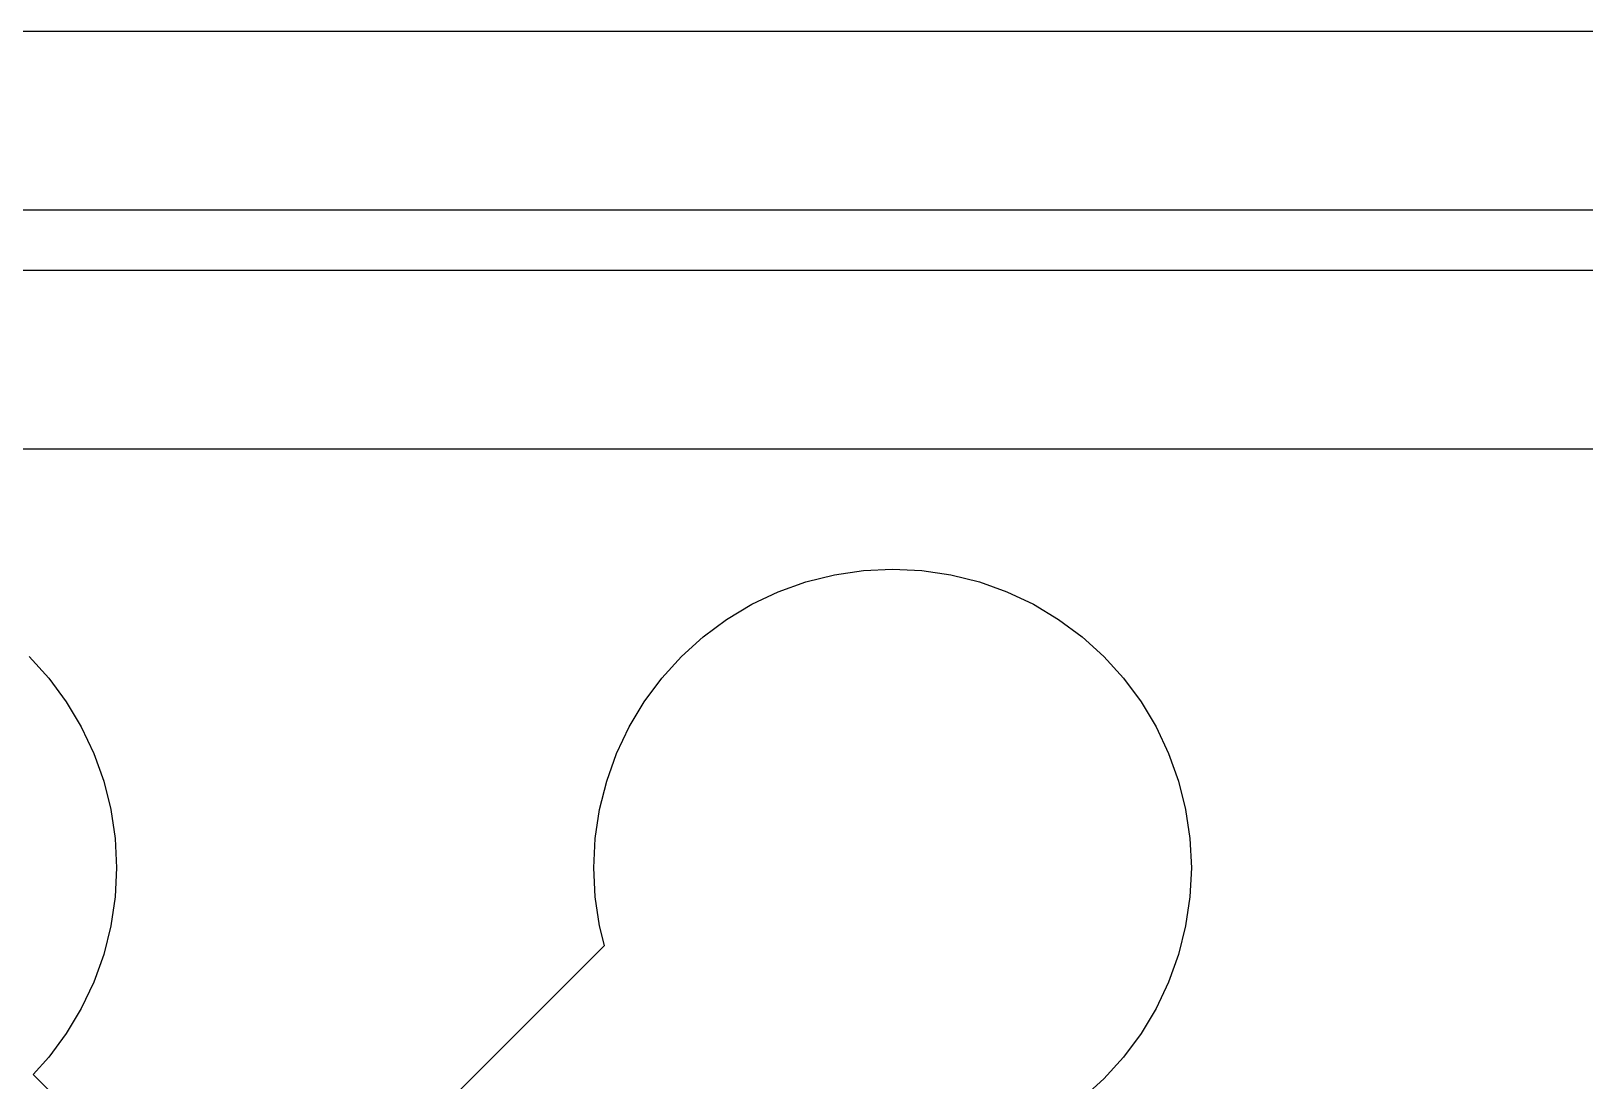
# Model space of a CAD drawing. Extents: x -16 to 132, y -40 to 113.
# Drawn here: x 6.43 to 19.73, y 67.2 to 76.18 of the extents above; entities that cross this region are included whole.
import ezdxf

# ---------------------------------------------------------------- set-up
doc = ezdxf.new("R2010")
doc.units = 0

msp = doc.modelspace()

# ---------------------------------------------------------------- linework, layer by layer
for p, q in [((-2.55649, 76.1837), (112.997, 76.1837)), ((111.463, 74.6498), (-1.0226, 74.6498)), ((-0.51129, 74.1385), (110.952, 74.1385)), ((109.418, 72.6046), (1.0226, 72.6046)), ((13.3035, 71.53), (13.5516, 71.5668)), ((13.5516, 71.5668), (13.8022, 71.5791)), ((13.8022, 71.5791), (14.0528, 71.5668)), ((14.0528, 71.5668), (14.301, 71.53)), ((12.8239, 71.3845), (13.0601, 71.469)), ((13.0601, 71.469), (13.3035, 71.53)), ((14.301, 71.53), (14.5443, 71.469)), ((14.5443, 71.469), (14.7805, 71.3845)), ((12.3819, 71.1483), (12.5971, 71.2773)), ((12.5971, 71.2773), (12.8239, 71.3845)), ((14.7805, 71.3845), (15.0074, 71.2773)), ((15.0074, 71.2773), (15.2225, 71.1483)), ((12.1804, 70.9988), (12.3819, 71.1483)), ((15.2225, 71.1483), (15.424, 70.9988)), ((11.9945, 70.8303), (12.1804, 70.9988)), ((15.424, 70.9988), (15.6099, 70.8303)), ((6.41229, 70.8303), (6.58078, 70.6444)), ((11.826, 70.6444), (11.9945, 70.8303)), ((15.6099, 70.8303), (15.7784, 70.6445)), ((6.58078, 70.6444), (6.73021, 70.4429)), ((11.6766, 70.4429), (11.826, 70.6444)), ((15.7784, 70.6445), (15.9279, 70.4429)), ((6.73021, 70.4429), (6.85919, 70.2277)), ((11.5476, 70.2277), (11.6766, 70.4429)), ((15.9279, 70.4429), (16.0569, 70.2278)), ((6.85919, 70.2277), (6.96646, 70.0009)), ((11.4403, 70.0009), (11.5476, 70.2277)), ((16.0569, 70.2278), (16.1641, 70.001)), ((6.96646, 70.0009), (7.05098, 69.7647)), ((11.3558, 69.7647), (11.4403, 70.0009)), ((16.1641, 70.001), (16.2486, 69.7647)), ((7.05098, 69.7647), (7.11192, 69.5214)), ((11.2949, 69.5214), (11.3558, 69.7647)), ((16.2486, 69.7647), (16.3096, 69.5214)), ((7.11192, 69.5214), (7.14877, 69.2732)), ((11.258, 69.2732), (11.2949, 69.5214)), ((16.3096, 69.5214), (16.3464, 69.2732)), ((7.14877, 69.2732), (7.16106, 69.0226)), ((11.2457, 69.0226), (11.258, 69.2732)), ((16.3464, 69.2732), (16.3587, 69.0226)), ((7.16106, 69.0226), (7.14876, 68.772)), ((11.258, 68.772), (11.2457, 69.0226)), ((16.3587, 69.0226), (16.3464, 68.772)), ((7.14876, 68.772), (7.11194, 68.5238)), ((11.2948, 68.5238), (11.258, 68.772)), ((16.3464, 68.772), (16.3096, 68.5239)), ((7.11194, 68.5238), (7.05098, 68.2805)), ((11.3365, 68.3574), (11.2948, 68.5238)), ((16.3096, 68.5239), (16.2486, 68.2805)), ((8.33929, 65.3602), (11.3365, 68.3574)), ((7.05098, 68.2805), (6.96646, 68.0443)), ((16.2486, 68.2805), (16.1641, 68.0443)), ((6.96646, 68.0443), (6.85919, 67.8175)), ((16.1641, 68.0443), (16.0569, 67.8175)), ((6.85919, 67.8175), (6.73021, 67.6023)), ((16.0569, 67.8175), (15.9279, 67.6023)), ((6.73021, 67.6023), (6.58078, 67.4008)), ((15.9279, 67.6023), (15.7784, 67.4008)), ((6.58078, 67.4008), (6.44667, 67.2528)), ((15.7784, 67.4008), (15.6099, 67.2149)), ((6.44667, 67.2528), (8.33929, 65.3602)), ((15.6099, 67.2149), (15.424, 67.0464))]:
    msp.add_line(p, q)

doc.saveas('drawing.dxf')
